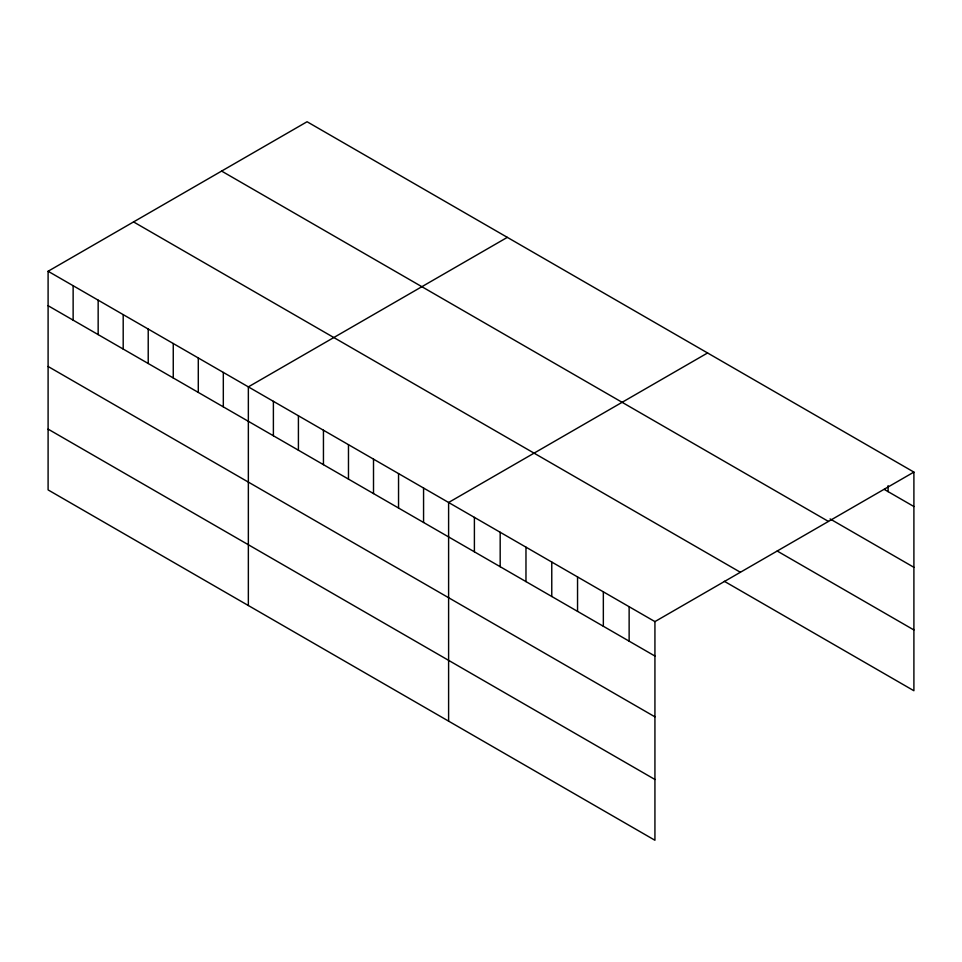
<?xml version="1.0" encoding="UTF-8"?>
<svg xmlns="http://www.w3.org/2000/svg" width="962" height="962" viewBox="0 0 962 962"><rect width="100%" height="100%" fill="white"/><g stroke="black" fill="none" stroke-linecap="round" stroke-linejoin="round"><path stroke-width="1.44" d="M48.1 271.26L654.93 621.608L654.93 840.259L48.1 489.911L48.1 271.26L307.07 121.741L913.9 472.089L913.9 690.74L724.338 581.301M507.323 237.361L248.352 386.88L248.352 605.519M707.575 352.97L448.605 502.489L448.605 721.139M654.93 621.608L913.9 472.089M884.246 489.405L913.9 506.529M830.086 518.927L913.9 567.315M221.609 171.08L828.438 521.428M777.212 551.034L913.9 629.954M133.562 221.921L740.391 572.27M48.1 305.7L654.93 656.048M48.1 366.486L654.93 716.834M48.1 429.124L654.93 779.473M888.106 485.654L888.106 491.642M629.136 606.721L629.136 641.161M603.342 591.834L603.342 626.274M577.549 576.935L577.549 611.375M551.767 562.048L551.767 596.488M525.973 547.162L525.973 581.601M500.18 532.275L500.18 566.714M474.398 517.376L474.398 551.815M423.569 488.035L423.569 522.474M398.545 473.593L398.545 508.032M373.509 459.139L373.509 493.578M348.472 444.684L348.472 479.124M323.448 430.23L323.448 464.67M298.412 415.776L298.412 450.216M273.388 401.334L273.388 435.762M223.316 372.426L223.316 406.866M198.292 357.972L198.292 392.412M173.256 343.518L173.256 377.958M148.22 329.064L148.22 363.504M123.196 314.622L123.196 349.062M98.16 300.168L98.16 334.608M73.136 285.714L73.136 320.154"/></g></svg>
